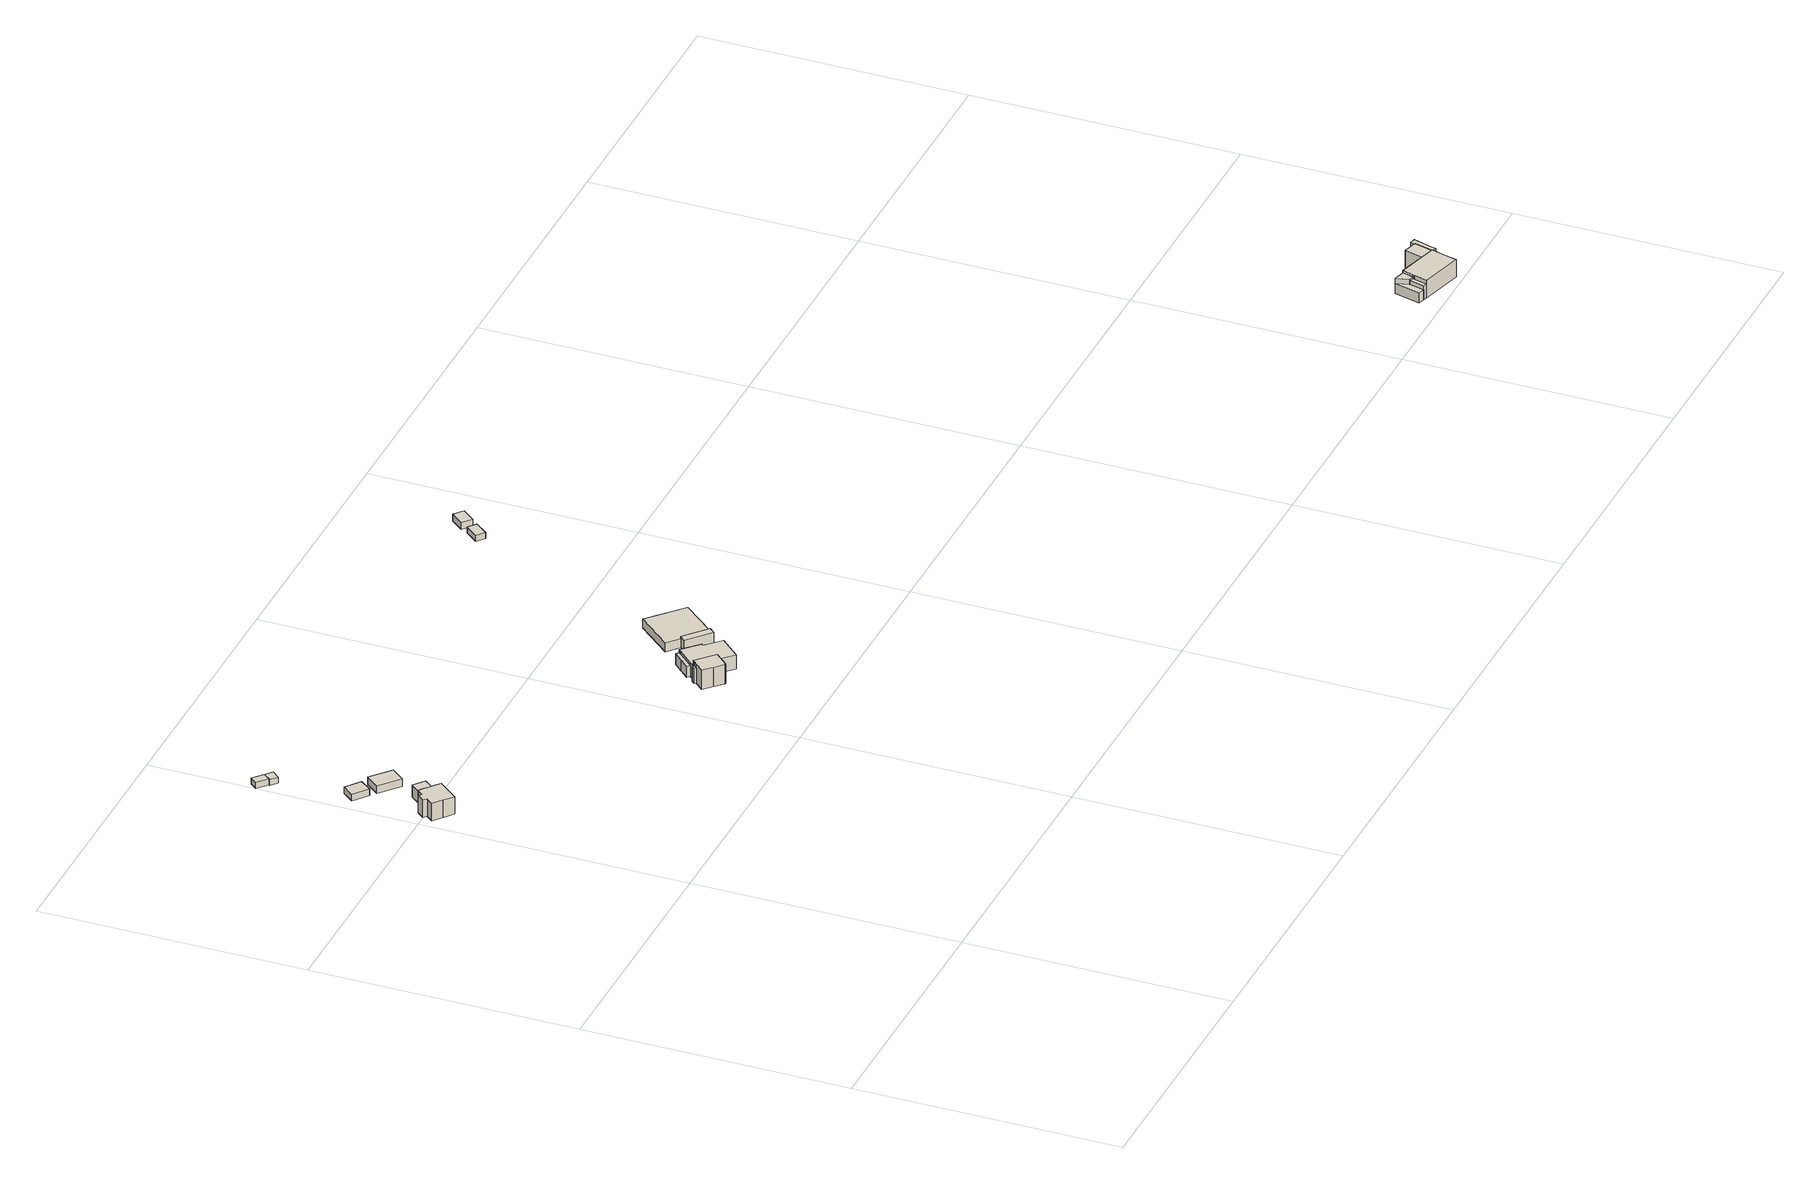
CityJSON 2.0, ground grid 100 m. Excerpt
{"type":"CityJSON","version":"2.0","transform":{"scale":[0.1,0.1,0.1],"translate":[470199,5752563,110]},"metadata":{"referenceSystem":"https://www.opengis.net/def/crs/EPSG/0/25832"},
"CityObjects":{
"building1":{"type":"Building","attributes":{"Gemeindeschluessel":"05711000","function":"31001_1010"},"address":[{"country":"Germany","locality":"Bielefeld","thoroughfareNumber":"70","thoroughfareName":"Alte Paderborner Landstraße"}],"children":["building1-1","building1-2"]},
"building1-1":{"type":"BuildingPart","attributes":{"BezugspunktDach":"2000","measuredHeight":10.74},"parents":["building1"],"geometry":[{"type":"Solid","lod":"1","boundaries":[[[[0,1,2,3,4,5,6,7,8,9,10,11]],[[12,13,14,15,16,17,18,19,20,21,22,23]],[[12,23,11,10]],[[13,12,10,9]],[[14,13,9,8]],[[15,14,8,7]],[[16,15,7,6]],[[17,16,6,5]],[[18,17,5,4]],[[19,18,4,3]],[[20,19,3,2]],[[21,20,2,1]],[[22,21,1,0]],[[23,22,0,11]]]]}]},
"building1-2":{"type":"BuildingPart","attributes":{"BezugspunktDach":"2000","measuredHeight":6.24},"parents":["building1"],"geometry":[{"type":"Solid","lod":"1","boundaries":[[[[24,25,26,27,28,29]],[[30,12,31,32,33,14]],[[30,14,29,28]],[[12,30,28,27]],[[31,12,27,26]],[[32,31,26,25]],[[33,32,25,24]],[[14,33,24,29]]]]}]},
"building2":{"type":"Building","attributes":{"Gemeindeschluessel":"05711000","BezugspunktDach":"2000","function":"31001_2460","measuredHeight":2.58},"address":[{"country":"Germany","locality":"Bielefeld","thoroughfareNumber":"72","thoroughfareName":"Alte Paderborner Landstraße"}],"geometry":[{"type":"Solid","lod":"1","boundaries":[[[[34,35,36,37]],[[38,39,40,41]],[[38,41,37,36]],[[39,38,36,35]],[[40,39,35,34]],[[41,40,34,37]]]]}]},
"building3":{"type":"Building","attributes":{"Gemeindeschluessel":"05711000","BezugspunktDach":"2000","function":"51009_1610","measuredHeight":2.39},"address":[{"country":"Germany"}],"geometry":[{"type":"Solid","lod":"1","boundaries":[[[[42,43,44,45,46]],[[47,48,49,50,51]],[[47,51,46,45]],[[48,47,45,44]],[[49,48,44,43]],[[50,49,43,42]],[[51,50,42,46]]]]}]},
"building4":{"type":"Building","attributes":{"Gemeindeschluessel":"05711000","BezugspunktDach":"2000","function":"31001_9998","measuredHeight":2.38},"address":[{"country":"Germany","locality":"Bielefeld","thoroughfareNumber":"74","thoroughfareName":"Alte Paderborner Landstraße"}],"geometry":[{"type":"Solid","lod":"1","boundaries":[[[[46,52,53,54]],[[55,56,57,58]],[[55,58,54,53]],[[56,55,53,52]],[[57,56,52,46]],[[58,57,46,54]]]]}]},
"building5":{"type":"Building","attributes":{"Gemeindeschluessel":"05711000","BezugspunktDach":"2000","function":"31001_2460","measuredHeight":2.97},"address":[{"country":"Germany","locality":"Bielefeld","thoroughfareNumber":"70","thoroughfareName":"Alte Paderborner Landstraße"}],"geometry":[{"type":"Solid","lod":"1","boundaries":[[[[59,60,61,62]],[[63,64,65,66]],[[63,66,62,61]],[[64,63,61,60]],[[65,64,60,59]],[[66,65,59,62]]]]}]},
"building6":{"type":"Building","attributes":{"Gemeindeschluessel":"05711000","function":"31001_1010"},"address":[{"country":"Germany","locality":"Bielefeld","thoroughfareNumber":"64a","thoroughfareName":"Alte Paderborner Landstraße"},{"country":"Germany","locality":"Bielefeld","thoroughfareNumber":"64b","thoroughfareName":"Alte Paderborner Landstraße"},{"country":"Germany","locality":"Bielefeld","thoroughfareNumber":"64","thoroughfareName":"Alte Paderborner Landstraße"}],"children":["building6-1","building6-2","building6-3","building6-4"]},
"building6-1":{"type":"BuildingPart","attributes":{"BezugspunktDach":"2000","measuredHeight":8.62},"parents":["building6"],"geometry":[{"type":"Solid","lod":"1","boundaries":[[[[67,68,69,70,71,72,73,74,75,76]],[[77,78,79,80,81,82,83,84,85,86]],[[77,86,76,75]],[[78,77,75,74]],[[79,78,74,73]],[[80,79,73,72]],[[81,80,72,71]],[[82,81,71,70]],[[83,82,70,69]],[[84,83,69,68]],[[85,84,68,67]],[[86,85,67,76]]]]}]},
"building6-2":{"type":"BuildingPart","attributes":{"BezugspunktDach":"2000","measuredHeight":10.72},"parents":["building6"],"geometry":[{"type":"Solid","lod":"1","boundaries":[[[[87,88,89,90,91,92,93,94,95]],[[96,78,97,98,99,100,101,102,79]],[[96,79,95,94]],[[78,96,94,93]],[[97,78,93,92]],[[98,97,92,91]],[[99,98,91,90]],[[100,99,90,89]],[[101,100,89,88]],[[102,101,88,87]],[[79,102,87,95]]]]}]},
"building6-3":{"type":"BuildingPart","attributes":{"BezugspunktDach":"2000","measuredHeight":4.9},"parents":["building6"],"geometry":[{"type":"Solid","lod":"1","boundaries":[[[[103,104,105,106,107,108]],[[80,109,110,111,82,112]],[[80,112,108,107]],[[109,80,107,106]],[[110,109,106,105]],[[111,110,105,104]],[[82,111,104,103]],[[112,82,103,108]]]]}]},
"building6-4":{"type":"BuildingPart","attributes":{"BezugspunktDach":"2100","measuredHeight":6},"address":[{"country":"Germany","locality":"Bielefeld","thoroughfareNumber":"64a","thoroughfareName":"Alte Paderborner Landstraße"}],"parents":["building6"],"geometry":[{"type":"Solid","lod":"1","boundaries":[[[[113,114,115,116]],[[117,118,119,120]],[[117,120,116,115]],[[118,117,115,114]],[[119,118,114,113]],[[120,119,113,116]]]]}]},
"building7":{"type":"Building","attributes":{"Gemeindeschluessel":"05711000","function":"31001_2100"},"address":[{"country":"Germany","locality":"Bielefeld","thoroughfareNumber":"64a","thoroughfareName":"Alte Paderborner Landstraße"}],"children":["building7-1","building7-2"]},
"building7-1":{"type":"BuildingPart","attributes":{"BezugspunktDach":"2000","measuredHeight":3.47},"parents":["building7"],"geometry":[{"type":"Solid","lod":"1","boundaries":[[[[121,122,123,124]],[[125,126,127,128]],[[125,128,124,123]],[[126,125,123,122]],[[127,126,122,121]],[[128,127,121,124]]]]}]},
"building7-2":{"type":"BuildingPart","attributes":{"BezugspunktDach":"2000","measuredHeight":5.74},"parents":["building7"],"geometry":[{"type":"Solid","lod":"1","boundaries":[[[[129,130,131,132]],[[133,134,135,125]],[[133,125,132,131]],[[134,133,131,130]],[[135,134,130,129]],[[125,135,129,132]]]]}]},
"building8":{"type":"Building","attributes":{"Gemeindeschluessel":"05711000","BezugspunktDach":"2000","function":"51009_1610","measuredHeight":2.53},"address":[{"country":"Germany"}],"geometry":[{"type":"Solid","lod":"1","boundaries":[[[[136,137,138,139]],[[140,141,142,143]],[[140,143,139,138]],[[141,140,138,137]],[[142,141,137,136]],[[143,142,136,139]]]]}]},
"building9":{"type":"Building","attributes":{"Gemeindeschluessel":"05711000","BezugspunktDach":"2000","function":"51009_1610","measuredHeight":3.17},"address":[{"country":"Germany"}],"geometry":[{"type":"Solid","lod":"1","boundaries":[[[[144,145,146,147]],[[148,149,150,151]],[[148,151,147,146]],[[149,148,146,145]],[[150,149,145,144]],[[151,150,144,147]]]]}]},
"building10":{"type":"Building","attributes":{"Gemeindeschluessel":"05711000","function":"51009_1610"},"address":[{"country":"Germany"}],"children":["building10-1","building10-2"]},
"building10-1":{"type":"BuildingPart","attributes":{"BezugspunktDach":"2000","measuredHeight":4.06},"parents":["building10"],"geometry":[{"type":"Solid","lod":"1","boundaries":[[[[152,153,154,155]],[[156,157,158,159]],[[156,159,155,154]],[[157,156,154,153]],[[158,157,153,152]],[[159,158,152,155]]]]}]},
"building10-2":{"type":"BuildingPart","attributes":{"BezugspunktDach":"2000","measuredHeight":6.05},"parents":["building10"],"geometry":[{"type":"Solid","lod":"1","boundaries":[[[[160,161,162,163]],[[164,159,158,165]],[[164,165,163,162]],[[159,164,162,161]],[[158,159,161,160]],[[165,158,160,163]]]]}]},
"building11":{"type":"Building","attributes":{"Gemeindeschluessel":"05711000","function":"31001_1010"},"address":[{"country":"Germany","locality":"Bielefeld","thoroughfareNumber":"44","thoroughfareName":"Alte Paderborner Landstraße"}],"children":["building11-1","building11-2","building11-3","building11-4","building11-5"]},
"building11-1":{"type":"BuildingPart","attributes":{"BezugspunktDach":"2000","measuredHeight":8.58},"parents":["building11"],"geometry":[{"type":"Solid","lod":"1","boundaries":[[[[166,167,168,169,170,171,172,173,174]],[[175,176,177,178,179,180,181,182,183]],[[175,183,174,173]],[[176,175,173,172]],[[177,176,172,171]],[[178,177,171,170]],[[179,178,170,169]],[[180,179,169,168]],[[181,180,168,167]],[[182,181,167,166]],[[183,182,166,174]]]]}]},
"building11-2":{"type":"BuildingPart","attributes":{"BezugspunktDach":"2000","measuredHeight":7.94},"parents":["building11"],"geometry":[{"type":"Solid","lod":"1","boundaries":[[[[184,185,186,187,188,189,190]],[[191,182,192,193,194,195,196]],[[191,196,190,189]],[[182,191,189,188]],[[192,182,188,187]],[[193,192,187,186]],[[194,193,186,185]],[[195,194,185,184]],[[196,195,184,190]]]]}]},
"building11-3":{"type":"BuildingPart","attributes":{"BezugspunktDach":"2000","measuredHeight":8.13},"parents":["building11"],"geometry":[{"type":"Solid","lod":"1","boundaries":[[[[186,197,198,199,200,187]],[[181,180,201,202,193,192]],[[181,192,187,200]],[[180,181,200,199]],[[201,180,199,198]],[[202,201,198,197]],[[193,202,197,186]],[[192,193,186,187]]]]}]},
"building11-4":{"type":"BuildingPart","attributes":{"BezugspunktDach":"2000","measuredHeight":5.88},"parents":["building11"],"geometry":[{"type":"Solid","lod":"1","boundaries":[[[[203,204,205,206]],[[207,196,195,208]],[[207,208,206,205]],[[196,207,205,204]],[[195,196,204,203]],[[208,195,203,206]]]]}]},
"building11-5":{"type":"BuildingPart","attributes":{"BezugspunktDach":"2000","measuredHeight":5.76},"parents":["building11"],"geometry":[{"type":"Solid","lod":"1","boundaries":[[[[209,210,211,212]],[[176,213,214,178]],[[176,178,212,211]],[[213,176,211,210]],[[214,213,210,209]],[[178,214,209,212]]]]}]}
},
"vertices":[
[81,2018,77],[68,2028,77],[47,2002,77],[60,1991,77],[39,1965,77],[74,1937,77],[108,1909,77],[169,1984,77],[151,1999,77],[134,2012,77],[111,2031,77],[99,2040,77],[111,2031,7],[134,2012,7],[151,1999,7],[169,1984,7],[108,1909,7],[74,1937,7],[39,1965,7],[60,1991,7],[47,2002,7],[68,2028,7],[81,2018,7],[99,2040,7],
[194,2051,56],[173,2068,56],[153,2084,56],[111,2031,56],[131,2015,56],[151,1999,56],[131,2015,7],[153,2084,7],[173,2068,7],[194,2051,7],
[89,2309,32],[55,2266,32],[109,2223,32],[143,2266,32],[109,2223,6],[55,2266,6],[89,2309,6],[143,2266,6],
[32,2620,30],[26,2625,30],[5,2600,30],[43,2567,30],[64,2592,30],[43,2567,6],[5,2600,6],[26,2625,6],[32,2620,6],[64,2592,6],
[40,2563,30],[65,2541,30],[90,2570,30],[65,2541,7],[40,2563,7],[64,2592,7],[90,2570,7],
[173,2255,36],[130,2205,36],[205,2141,36],[247,2191,36],[205,2141,6],[130,2205,6],[173,2255,6],[247,2191,6],
[1392,1440,65],[1336,1493,65],[1341,1499,65],[1280,1557,65],[1274,1550,65],[1219,1492,65],[1204,1475,65],[1270,1414,65],[1322,1365,65],[1357,1403,65],[1322,1365,8],[1270,1414,8],[1204,1475,8],[1219,1492,8],[1274,1550,8],[1280,1557,8],[1341,1499,8],[1336,1493,8],[1392,1440,8],[1357,1403,8],
[1196,1467,86],[1187,1457,86],[1157,1425,86],[1190,1394,86],[1221,1365,86],[1223,1364,86],[1270,1414,86],[1237,1445,86],[1204,1475,86],[1237,1445,8],[1223,1364,8],[1221,1365,8],[1190,1394,8],[1157,1425,8],[1187,1457,8],[1196,1467,8],
[1280,1557,53],[1270,1566,53],[1239,1534,53],[1209,1501,53],[1219,1492,53],[1249,1524,53],[1209,1501,8],[1239,1534,8],[1270,1566,8],[1249,1524,8],
[1190,1473,70],[1181,1463,70],[1187,1457,70],[1196,1467,70],[1187,1457,10],[1181,1463,10],[1190,1473,10],[1196,1467,10],
[1446,1760,42],[1334,1631,42],[1463,1518,42],[1574,1645,42],[1463,1518,7],[1334,1631,7],[1446,1760,7],[1574,1645,7],
[1379,1592,52],[1360,1571,52],[1444,1497,52],[1463,1518,52],[1444,1497,7],[1360,1571,7],[1379,1592,7],
[1770,2537,38],[1732,2490,38],[1761,2466,38],[1799,2513,38],[1761,2466,13],[1732,2490,13],[1770,2537,13],[1799,2513,13],
[1821,2611,42],[1782,2563,42],[1817,2535,42],[1856,2583,42],[1817,2535,14],[1782,2563,14],[1821,2611,14],[1856,2583,14],
[4340,163,76],[4313,63,76],[4338,57,76],[4353,114,76],[4338,57,35],[4313,63,35],[4340,163,35],[4353,114,35],
[4340,163,96],[4353,114,96],[4370,109,96],[4382,151,96],[4370,109,35],[4382,151,35],
[4541,105,105],[4542,108,105],[4487,123,105],[4382,151,105],[4370,109,105],[4368,102,105],[4355,52,105],[4515,9,105],[4528,59,105],[4515,9,34],[4355,52,34],[4368,102,34],[4370,109,34],[4382,151,34],[4487,123,34],[4542,108,34],[4541,105,34],[4528,59,34],
[4582,190,103],[4562,196,103],[4557,180,103],[4561,179,103],[4541,105,103],[4557,101,103],[4562,119,103],[4557,101,34],[4561,179,34],[4557,180,34],[4562,196,34],[4582,190,34],[4562,119,34],
[4534,186,103],[4506,193,103],[4487,123,103],[4542,108,103],[4506,193,34],[4534,186,34],
[4582,190,81],[4562,119,81],[4585,112,81],[4604,184,81],[4585,112,34],[4604,184,34],
[4353,114,91],[4338,57,91],[4355,52,91],[4370,109,91],[4338,57,34],[4353,114,34]
]}
